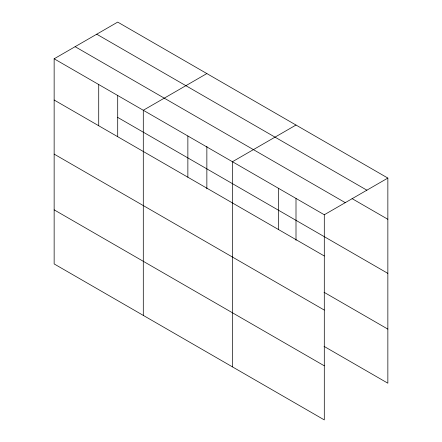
<?xml version="1.0" encoding="UTF-8"?>
<svg xmlns="http://www.w3.org/2000/svg" width="442" height="442" viewBox="0 0 442 442"><rect width="100%" height="100%" fill="white"/><g stroke="black" fill="none" stroke-linecap="round" stroke-linejoin="round"><path stroke-width="0.66" d="M206.856 146.285L206.856 188.833M296.002 198.436L296.002 240.304M324.295 310.074L324.295 214.762L54.145 58.797L54.145 263.929L324.295 419.9L324.295 310.074L54.145 154.109M324.036 346.357L387.855 383.203L387.855 178.071L117.705 22.1L54.145 58.797M206.856 73.571L143.296 110.268L143.296 315.4M296.002 125.036L232.442 161.733L232.442 366.871M324.295 214.762L387.855 178.071M96.732 34.211L366.877 190.176M352.07 198.624L387.855 219.287M75.123 46.686L345.268 202.657M117.705 117.412L387.855 273.377M54.145 100.014L324.295 255.979M324.036 292.267L387.855 329.113M54.145 209.84L324.295 365.805M278.366 188.248L278.366 229.464M187.867 135.998L187.867 177.22M117.705 95.5L117.705 136.677M98.721 84.532L98.721 125.749"/></g></svg>
